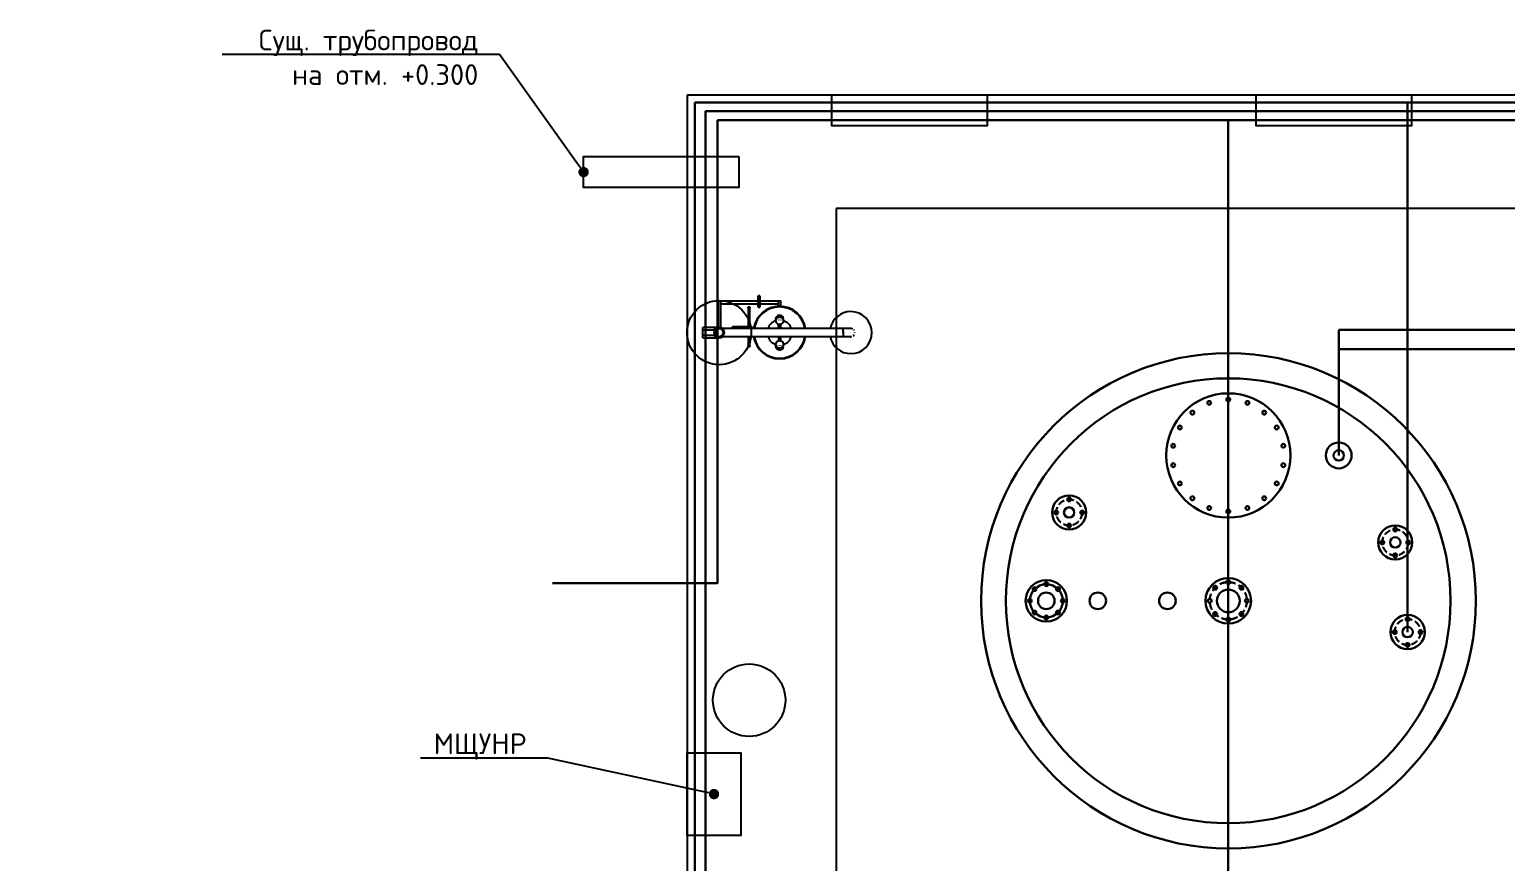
# Model space of a CAD drawing. Header units: millimetres. Extents: x -5247 to 64230, y -16204 to 29599.
# Drawn here: x 488 to 7623, y 25578 to 29599 of the extents above; entities that cross this region are included whole.
import ezdxf
from ezdxf import colors
from ezdxf.entities.mleader import LeaderData, LeaderLine
from ezdxf.math import Vec2, Vec3

# ---------------------------------------------------------------- set-up
doc = ezdxf.new("R2010")
doc.units = ezdxf.units.MM
doc.linetypes.add('HIDDEN', pattern=[9.525, 6.35, -3.175])
for name, color, linetype, lineweight in [('Вспомогательный трубопровод гипохлорита натрия', 211, 'Continuous', 30), ('Дыхательный трубопровод', 132, 'Continuous', 30), ('Емкости', 7, 'Continuous', 30), ('Трубопровод рабочего раствора гипохлорита натрия', 30, 'Continuous', 30)]:
    doc.layers.add(name, color=color, linetype=linetype, lineweight=lineweight)
for name, color, linetype in [('ОВиК и Водоснабжение', 4, 'Continuous'), ('Проектируемое технолог. оборудование', 3, 'Continuous'), ('Проектируемые щиты', 6, 'Continuous')]:
    doc.layers.add(name, color=color, linetype=linetype)
doc.styles.add('ISO_250', font='isocpeur.ttf', dxfattribs={"height": 250})

# ---------------------------------------------------------------- blocks, each defined once
blk = doc.blocks.new('*U18')
blk.add_circle((0, 0), 9)
blk = doc.blocks.new('*U19')
at = {"color": 0, "linetype": 'ByBlock', "lineweight": -2, "transparency": 16777216}
for p, rotation in [((-63.6, 63.6), 90.00000000000001), ((0, 89.9), 45.00000000000003), ((-89.9, 0), 135), ((89.9, 0), 315), ((-63.6, -63.6), 180), ((63.6, -63.6), 270), ((0, -89.9), 225.0000000000001)]:
    blk.add_blockref('*U18', p, dxfattribs=dict(at, rotation=rotation))
blk.add_blockref('*U18', (63.6, 63.6), dxfattribs=at)
blk = doc.blocks.new('*U20')
blk.add_circle((0, 0), 9)
blk = doc.blocks.new('*U21')
at = {"color": 0, "linetype": 'ByBlock', "lineweight": -2, "transparency": 16777216}
blk.add_blockref('*U20', (0, -432), dxfattribs=at)
for p, rotation in [((-173.6, -495.2), 40.00000000000001), ((-92.3, -448.3), 19.99999999999998), ((92.3, -448.3), 340), ((173.6, -495.2), 320), ((-233.8, -567), 60.00000000000001), ((233.8, -567), 300.0000000000001), ((-265.9, -655.2), 80.00000000000001), ((265.9, -655.2), 280), ((-265.9, -748.9), 99.99999999999999), ((265.9, -748.9), 260), ((-233.8, -837), 120), ((233.8, -837), 240), ((-173.6, -908.9), 140), ((173.6, -908.9), 220), ((-92.3, -955.8), 160), ((0, -972), 180), ((92.3, -955.8), 200)]:
    blk.add_blockref('*U20', p, dxfattribs=dict(at, rotation=rotation))
blk = doc.blocks.new('*U22')
blk.add_circle((0, 0), 9)
blk = doc.blocks.new('*U23')
at = {"color": 0, "linetype": 'ByBlock', "lineweight": -2, "transparency": 16777216}
for p, rotation in [((879.4, 79.9), 89.99999999999997), ((799.4, -0.1), 180), ((822.9, 56.5), 135), ((936, 56.5), 44.99999999999996), ((822.8, -56.7), 225), ((879.4, -80.1), 269.9999999999999), ((936, -56.7), 314.9999999999999)]:
    blk.add_blockref('*U22', p, dxfattribs=dict(at, rotation=rotation))
blk.add_blockref('*U22', (959.4, -0.1), dxfattribs=at)
blk = doc.blocks.new('Емкость')
for centre, radius in [((-866.4, 150.5), 82.5), ((-866.4, 213), 9), ((-928.9, 150.5), 9), ((-866.4, 150.5), 25), ((-803.9, 150.5), 9), ((-866.4, 88), 9), ((0.2, -0.3), 110), ((879.4, -0.1), 100), ((879.4, 0), 80), ((0, 0), 55), ((294.2, 0), 40), ((630.6, -0.1), 40), ((879.4, 0), 40), ((-806.6, -282.1), 82.5), ((-806.6, -219.6), 9), ((-869.1, -282.1), 9), ((-806.6, -282.1), 25), ((-744.1, -282.1), 9), ((-806.6, -344.6), 9), ((768.9, -426.7), 82.5), ((768.9, -364.2), 9), ((0, -702), 300), ((706.4, -426.7), 9), ((768.9, -426.7), 25), ((831.4, -426.7), 9), ((768.9, -489.2), 9), ((-533.5, -702.4), 62.5), ((-533.5, -702.4), 25)]:
    blk.add_circle(centre, radius)
at = {"linetype": 'HIDDEN', "ltscale": 5}
for centre, radius in [((-866.4, 150.5), 62.5), ((0.2, -0.3), 90), ((-806.6, -282.1), 62.5), ((768.9, -426.7), 62.5)]:
    blk.add_circle(centre, radius, dxfattribs=at)
at = {"layer": 'Емкости'}
for centre, radius in [((-1, -0.1), 1195.4), ((0.2, -0.3), 1074)]:
    blk.add_circle(centre, radius, dxfattribs=at)
for name in ['*U19', '*U23', '*U21']:
    blk.add_blockref(name, (0, 0))
blk = doc.blocks.new('_Dot')
at = {"color": 0, "linetype": 'ByBlock', "lineweight": -2}
blk.add_line((-0.5, 0), (-1, 0), dxfattribs=at)
at = {"color": 0, "linetype": 'ByBlock', "const_width": 0.5}
blk.add_lwpolyline([(-0.25, 0, 1), (0.25, 0, 1)], format="xyb", close=True, dxfattribs=at)
blk = doc.blocks.new('Аварийный душ1 - Аварийный душ 2-1101629-В_АР_ПЭ_01 Этаж_план_марк')
at = {"layer": 'ОВиК и Водоснабжение'}
for p, q in [((-25, 406.4), (-25, 333.5)), ((-25, 406.4), (-12.5, 406.4)), ((-12.5, 406.4), (-12.5, 350.4)), ((-12.5, 406.4), (12.5, 406.4)), ((12.5, 406.4), (25, 406.4)), ((12.5, 350.4), (12.5, 406.4)), ((25, 333.5), (25, 406.4)), ((-19.1, 311.8), (-19.1, -270.7)), ((19.1, -270.7), (19.1, 311.8)), ((23.7, 319.8), (153.1, 319.8)), ((153.1, 332.5), (25.1, 332.5)), ((139.7, 324.4), (139.7, 139.1)), ((152.4, 139.1), (152.4, 324.4)), ((153.1, 332.5), (153.1, 319.8)), ((27.1, 266.5), (16.5, 266.5)), ((16.5, 248.1), (23.2, 248.1)), ((30.2, 263.6), (23.2, 263.6)), ((23.2, 212.8), (23.2, 256.9)), ((27.1, 266.5), (27.1, 257.3)), ((30.2, 263.6), (30.2, 261.7)), ((30.2, 261.7), (30.2, 212.8)), ((-19.1, 187.8), (-62.4, 187.8)), ((-62.4, 179.9), (-19.1, 179.9)), ((23.2, 187.8), (19.1, 187.8)), ((19.1, 179.9), (23.2, 179.9)), ((23.2, 192.3), (23.2, 212.8)), ((23.2, 180.9), (23.2, 192.3)), ((23.2, 170.1), (23.2, 180.9)), ((23.2, 170.1), (30.2, 170.1)), ((30.2, 212.8), (30.2, 192.3)), ((30.2, 192.3), (30.2, 180.9)), ((118.2, 187.8), (30.2, 187.8)), ((30.2, 180.4), (30.2, 170.1)), ((30.2, 179.9), (118.2, 179.9)), ((122.4, 139.1), (122.4, 131.7)), ((122.5, 139.1), (122.5, 139.1)), ((122.5, 139.1), (132.4, 139.1)), ((132.4, 131.7), (122.5, 131.7)), ((122.5, 131.7), (122.5, 131.7)), ((132.4, 139.1), (138.7, 139.1)), ((138.7, 131.7), (132.4, 131.7)), ((138.7, 139.1), (171.4, 139.1)), ((171.4, 131.7), (138.7, 131.7)), ((139.7, 131.7), (139.7, 42.3)), ((158, 139.7), (151.5, 139.7)), ((151.5, 131.5), (158, 131.5)), ((152.4, 42.3), (152.4, 131.7)), ((158, 139.7), (158, 139.2)), ((158, 131.6), (158, 131.5)), ((171.4, 139.1), (177.8, 139.1)), ((177.8, 131.7), (171.4, 131.7)), ((177.8, 131.7), (177.8, 139.1)), ((-57.1, 55), (-66.5, 55)), ((-66.5, 16.9), (-57.1, 16.9)), ((-60.4, 42), (-62, 42)), ((-62, 29.3), (-60.4, 29.3)), ((-41.5, 29.3), (-19.1, 29.3)), ((-19.1, 42), (-41.3, 42)), ((41.4, 42.3), (19.1, 42.3)), ((41.3, 42), (19.1, 42)), ((19.1, 29.6), (41.4, 29.6)), ((19.1, 29.3), (41.5, 29.3)), ((66.5, 55), (57.1, 55)), ((57.1, 16.9), (66.5, 16.9)), ((62, 42), (60.4, 42)), ((60.4, 29.3), (62, 29.3)), ((87.6, 42.3), (82.2, 42.3)), ((82.2, 29.6), (87.6, 29.6)), ((153.1, 42.3), (126, 42.3)), ((126, 29.6), (153.1, 29.6)), ((153.1, 42.3), (153.1, 29.6)), ((4.9, -270.7), (-19.1, -270.7)), ((-18.4, -270.7), (-18.4, -283.4)), ((0.6, -270.7), (4.9, -270.7)), ((5.5, -270.7), (19.7, -270.7)), ((19.7, -283.4), (19.7, -270.7))]:
    blk.add_line(p, q, dxfattribs=at)
at = {"layer": 'ОВиК и Водоснабжение', "flags": 128}
for points in [[(-64.9, 179.9), (-65, 179.9), (-65.2, 179.9), (-65.3, 179.9), (-65.5, 180), (-65.7, 180), (-65.8, 180), (-66, 180.1), (-66.1, 180.1), (-66.3, 180.2), (-66.4, 180.2), (-66.5, 180.3), (-66.7, 180.4), (-66.8, 180.4), (-67, 180.5), (-67.1, 180.6), (-67.2, 180.7), (-67.3, 180.8), (-67.5, 180.9), (-67.6, 181), (-67.7, 181.1), (-67.8, 181.2), (-67.9, 181.3), (-68, 181.5), (-68.1, 181.6), (-68.2, 181.7), (-68.3, 181.8), (-68.3, 182), (-68.4, 182.1), (-68.5, 182.3), (-68.5, 182.4), (-68.6, 182.6), (-68.6, 182.7), (-68.7, 182.9), (-68.7, 183), (-68.7, 183.2), (-68.8, 183.3), (-68.8, 183.5), (-68.8, 183.6), (-68.8, 183.8), (-68.8, 183.9), (-68.8, 184.1), (-68.8, 184.3), (-68.8, 184.4), (-68.7, 184.6), (-68.7, 184.7), (-68.7, 184.9), (-68.6, 185), (-68.6, 185.2), (-68.5, 185.3), (-68.4, 185.5), (-68.4, 185.6), (-68.3, 185.7), (-68.2, 185.9), (-68.1, 186), (-68, 186.1), (-68, 186.3), (-67.9, 186.4), (-67.7, 186.5), (-67.6, 186.6), (-67.5, 186.7), (-67.4, 186.8), (-67.3, 186.9), (-67.2, 187), (-67, 187.1), (-66.9, 187.2), (-66.8, 187.3), (-66.6, 187.3), (-66.5, 187.4), (-66.3, 187.5), (-66.2, 187.5), (-66, 187.6), (-65.9, 187.6), (-65.7, 187.7), (-65.6, 187.7), (-65.4, 187.7), (-65.3, 187.7), (-65.1, 187.7), (-65, 187.8), (-64.9, 187.8)], [(-62.4, 187.8), (-62.7, 187.8), (-63, 187.8), (-63.2, 187.8), (-63.5, 187.8), (-63.7, 187.8), (-63.9, 187.8), (-64.1, 187.8), (-64.2, 187.8), (-64.4, 187.8), (-64.5, 187.8), (-64.6, 187.8), (-64.7, 187.8), (-64.8, 187.8), (-64.8, 187.8), (-64.9, 187.8), (-64.9, 187.8)], [(-64.9, 187.8), (-64.9, 187.8), (-64.8, 187.8), (-64.8, 187.8), (-64.7, 187.8), (-64.6, 187.8), (-64.5, 187.8), (-64.4, 187.8), (-64.2, 187.8), (-64.1, 187.8), (-63.9, 187.8), (-63.7, 187.8), (-63.4, 187.8), (-63.2, 187.8), (-62.9, 187.8), (-62.7, 187.8), (-62.4, 187.8), (-62, 187.8)], [(-62, 179.9), (-62.3, 179.9), (-62.6, 179.9), (-62.9, 179.9), (-63.1, 179.9), (-63.4, 179.9), (-63.6, 179.9), (-63.8, 179.9), (-64, 179.9), (-64.2, 179.9), (-64.3, 179.9), (-64.5, 179.9), (-64.6, 179.9), (-64.7, 179.9), (-64.8, 179.9), (-64.8, 179.9), (-64.9, 179.9), (-64.9, 179.9)], [(-64.9, 179.9), (-64.9, 179.9), (-64.8, 179.9), (-64.8, 179.9), (-64.7, 179.9), (-64.6, 179.9), (-64.5, 179.9), (-64.4, 179.9), (-64.2, 179.9), (-64.1, 179.9), (-63.9, 179.9), (-63.7, 179.9), (-63.4, 179.9), (-63.2, 179.9), (-62.9, 179.9), (-62.7, 179.9), (-62.4, 179.9)], [(30.2, 179.9), (29.4, 180), (28.6, 180.2), (27.9, 180.7), (27.3, 181.2), (26.8, 181.9), (26.5, 182.6), (26.3, 183.4), (26.3, 184.2), (26.5, 185), (26.8, 185.8), (27.3, 186.5), (27.9, 187), (28.6, 187.4), (29.4, 187.7), (30.2, 187.8)], [(30.2, 187.8), (31, 187.7), (31.8, 187.4), (32.5, 187), (33.1, 186.5), (33.6, 185.8), (34, 185), (34.1, 184.2), (34.1, 183.4), (34, 182.6), (33.6, 181.9), (33.1, 181.2), (32.5, 180.7), (31.8, 180.2), (31, 180), (30.2, 179.9)], [(117.6, 187.8), (117.9, 187.8), (118.2, 187.8), (118.5, 187.8), (118.8, 187.8), (119, 187.8), (119.2, 187.8), (119.5, 187.8), (119.6, 187.8), (119.8, 187.8), (120, 187.8), (120.1, 187.8), (120.2, 187.8), (120.3, 187.8), (120.4, 187.8), (120.5, 187.8), (120.5, 187.8), (120.5, 187.8)], [(120.5, 179.9), (120.5, 179.9), (120.5, 179.9), (120.4, 179.9), (120.4, 179.9), (120.3, 179.9), (120.1, 179.9), (120, 179.9), (119.9, 179.9), (119.7, 179.9), (119.5, 179.9), (119.3, 179.9), (119.1, 179.9), (118.8, 179.9), (118.6, 179.9), (118.3, 179.9), (118, 179.9), (117.7, 179.9)], [(120.5, 187.8), (120.5, 187.8), (120.5, 187.8), (120.4, 187.8), (120.4, 187.8), (120.3, 187.8), (120.1, 187.8), (120, 187.8), (119.9, 187.8), (119.7, 187.8), (119.5, 187.8), (119.3, 187.8), (119.1, 187.8), (118.8, 187.8), (118.6, 187.8), (118.3, 187.8), (118.2, 187.8)], [(118.2, 179.9), (118.5, 179.9), (118.8, 179.9), (119, 179.9), (119.2, 179.9), (119.5, 179.9), (119.6, 179.9), (119.8, 179.9), (120, 179.9), (120.1, 179.9), (120.2, 179.9), (120.3, 179.9), (120.4, 179.9), (120.5, 179.9), (120.5, 179.9), (120.5, 179.9)], [(120.5, 187.8), (120.7, 187.8), (120.8, 187.7), (121, 187.7), (121.1, 187.7), (121.3, 187.7), (121.4, 187.6), (121.6, 187.6), (121.7, 187.6), (121.9, 187.5), (122, 187.4), (122.2, 187.4), (122.3, 187.3), (122.5, 187.2), (122.6, 187.2), (122.7, 187.1), (122.9, 187), (123, 186.9), (123.1, 186.8), (123.2, 186.7), (123.3, 186.6), (123.4, 186.5), (123.5, 186.3), (123.6, 186.2), (123.7, 186.1), (123.8, 186), (123.9, 185.8), (124, 185.7), (124, 185.5), (124.1, 185.4), (124.2, 185.3), (124.2, 185.1), (124.3, 185), (124.3, 184.8), (124.4, 184.7), (124.4, 184.5), (124.4, 184.3), (124.4, 184.2), (124.4, 184), (124.4, 183.9), (124.4, 183.7), (124.4, 183.6), (124.4, 183.4), (124.4, 183.2), (124.4, 183.1), (124.3, 182.9), (124.3, 182.8), (124.3, 182.6), (124.2, 182.5), (124.1, 182.3), (124.1, 182.2), (124, 182.1), (123.9, 181.9), (123.9, 181.8), (123.8, 181.7), (123.7, 181.5), (123.6, 181.4), (123.5, 181.3), (123.4, 181.2), (123.3, 181), (123.2, 180.9), (123, 180.8), (122.9, 180.7), (122.8, 180.6), (122.7, 180.6), (122.5, 180.5), (122.4, 180.4), (122.3, 180.3), (122.1, 180.3), (122, 180.2), (121.8, 180.1), (121.7, 180.1), (121.5, 180), (121.4, 180), (121.2, 180), (121.1, 179.9), (120.9, 179.9), (120.8, 179.9), (120.6, 179.9), (120.5, 179.9)], [(-18.4, -283.4), (-18.4, -284.4), (-18.4, -285.4), (-18.4, -286.4), (-18.4, -287.5), (-18.4, -288.5), (-18.4, -289.4), (-18.4, -290.4), (-18.4, -291.4), (-18.4, -292.4), (-18.4, -293.3), (-18.4, -294.2), (-18.4, -295.1), (-18.4, -296), (-18.4, -296.9), (-18.4, -297.7), (-18.4, -298.6), (-18.4, -299.4), (-18.4, -300.2), (-18.4, -300.9), (-18.4, -301.6), (-18.4, -302.3), (-18.4, -303), (-18.4, -303.6), (-18.4, -304.2), (-18.4, -304.8), (-18.4, -305.3), (-18.4, -305.8), (-18.4, -306.3), (-18.4, -306.7), (-18.4, -307.1), (-18.4, -307.4), (-18.4, -307.7), (-18.4, -308), (-18.4, -308.2), (-18.4, -308.4), (-18.4, -308.6), (-18.4, -308.7), (-18.4, -308.8), (-18.4, -308.8), (-18.4, -308.8)], [(19.7, -308.8), (19.7, -308.8), (19.7, -308.7), (19.7, -308.6), (19.7, -308.5), (19.7, -308.3), (19.7, -308.1), (19.7, -307.8), (19.7, -307.5), (19.7, -307.2), (19.7, -306.8), (19.7, -306.4), (19.7, -305.9), (19.7, -305.4), (19.7, -304.9), (19.7, -304.4), (19.7, -303.8), (19.7, -303.2), (19.7, -302.5), (19.7, -301.8), (19.7, -301.1), (19.7, -300.4), (19.7, -299.6), (19.7, -298.8), (19.7, -298), (19.7, -297.1), (19.7, -296.3), (19.7, -295.4), (19.7, -294.5), (19.7, -293.5), (19.7, -292.6), (19.7, -291.7), (19.7, -290.7), (19.7, -289.7), (19.7, -288.7), (19.7, -287.7), (19.7, -286.7), (19.7, -285.7), (19.7, -284.7), (19.7, -283.7), (19.7, -283.4)]]:
    blk.add_lwpolyline(points, dxfattribs=at)
at = {"layer": 'ОВиК и Водоснабжение'}
blk.add_circle((0, 327.9), 155, dxfattribs=at)
for centre, radius, start, end in [((0, 328.3), 25.4, 360, 180), ((0, 330.5), 25.4, 120, 180), ((0, 330.5), 25.4, 180, 182.49108), ((0, 328.3), 25.4, 180, 360), ((0, 327.9), 19, 360, 180), ((0, 327.9), 19, 180, 360), ((0, 330.5), 25.4, 360, 60), ((0, 330.5), 25.4, 357.50892, 360), ((0, 35.9), 127, 98.98105, 180), ((0, 35.9), 124, 98.90592, 180), ((0, 35.9), 124, 0, 81.09408), ((0, 35.9), 127, 360, 81.01895), ((0, 35.9), 60.3, 108.83183, 161.45194), ((0, 35.9), 60.3, 18.54806, 71.16817), ((0, 35.9), 127, 180, 261.26262), ((0, 35.9), 124, 180, 261.09408), ((0, 35.9), 60.3, 198.54806, 251.16817), ((0, 35.9), 124, 278.90592, 360), ((0, 35.9), 127, 278.73738, 360), ((0, 35.9), 60.3, 288.83183, 341.45194), ((0, -308.3), 101.6, 100.84889, 180), ((0, -308.3), 101.6, 0, 79.15111), ((0, -308.3), 101.6, 180, 0), ((0, -308.3), 19.7, 170.33361, 180), ((0, -308.3), 19.7, 180, 191.25), ((0.6, -308.8), 19.1, 177.90056, 187.28047), ((0, -308.3), 19.7, 215.59557, 232.40056), ((0.6, -308.8), 19.1, 225, 240), ((0, -308.3), 19.7, 267.36066, 270), ((0.6, -308.8), 19, 300, 314.71293), ((0.6, -308.8), 19.1, 330, 345), ((0.6, -308.8), 19, 350.04167, 0)]:
    blk.add_arc(centre, radius, start, end, dxfattribs=at)
for centre, start_param, end_param in [((-66.5, 35.9), 0, 1.570796), ((-66.5, 35.9), 1.570796, 3.141593), ((-57.1, 35.9), 4.712389, 7.853982), ((-57.1, 35.9), 1.570796, 4.712389), ((57.1, 35.9), 4.712389, 7.853982), ((57.1, 35.9), 1.570796, 4.712389), ((66.5, 35.9), 4.712389, 6.283185), ((66.5, 35.9), 3.141593, 4.712389)]:
    blk.add_ellipse(centre, major_axis=(0, 19.1), ratio=0.882948, start_param=start_param, end_param=end_param, dxfattribs=at)
for points in [[(32.2, 187.2), (31.9, 187.4), (31.3, 187.7), (30.6, 187.8), (30.2, 187.8)], [(30.2, 179.9), (30.6, 179.9), (31.3, 180), (31.9, 180.3), (32.2, 180.4)]]:
    blk.add_open_spline(points, degree=3, dxfattribs=at)

msp = doc.modelspace()

# ---------------------------------------------------------------- linework, layer by layer
for points in [[(3664.422, 29284.312), (13464.422, 29284.312)], [(3664.422, 29284.312), (3664.422, 20436.076)], [(11864.422, 28736.075), (4384.867, 28736.075)], [(4384.867, 28736.075), (4384.867, 21694.819)]]:
    msp.add_lwpolyline(points)
at = {"layer": 'Вспомогательный трубопровод гипохлорита натрия'}
for points in [[(3701.974, 29246.644), (8229.291, 29246.644), (8229.291, 24887.857), (9436.512, 24887.857), (9436.512, 24755.713)], [(3701.974, 29246.644), (3701.974, 25152.604)], [(6812.777, 28149.814), (9436.512, 28149.814)], [(6812.777, 28056.468), (6812.777, 28149.814)]]:
    msp.add_lwpolyline(points, dxfattribs=at)
at = {"layer": 'Дыхательный трубопровод'}
for points in [[(6279.267, 29161.84), (3812.149, 29161.84), (3812.149, 26926.601), (3014.853, 26926.601)], [(6279.267, 23587.063), (6279.267, 29161.84), (9970.022, 29161.84), (9970.022, 23590.07)]]:
    msp.add_lwpolyline(points, dxfattribs=at)
at = {"layer": 'ОВиК и Водоснабжение'}
for points in [[(4364.422, 29284.312), (5114.422, 29284.312), (5114.422, 29134.312), (4364.422, 29134.312)], [(6414.422, 29284.312), (7164.422, 29284.312), (7164.422, 29134.312), (6414.422, 29134.312)]]:
    msp.add_lwpolyline(points, close=True, dxfattribs=at)
msp.add_circle((3964.422, 26361.076), 175, dxfattribs=at)
at = {"layer": 'Проектируемое технолог. оборудование'}
msp.add_lwpolyline([(3914.422, 28986.076), (3914.422, 28836.076), (3164.422, 28836.076), (3164.422, 28986.076)], close=True, dxfattribs=at)
at = {"layer": 'Проектируемые щиты'}
msp.add_lwpolyline([(3664.422, 26107.751), (3924.422, 26107.751), (3924.422, 25707.751), (3664.422, 25707.751)], close=True, dxfattribs=at)
at = {"layer": 'Трубопровод рабочего раствора гипохлорита натрия'}
for points in [[(9103.625, 23740.552), (9103.625, 29205.089), (3753.599, 29205.089), (3753.599, 24461.399)], [(7145.664, 26690.344), (7145.664, 29250.546)], [(9436.512, 26136.076), (9436.512, 28056.468), (6812.777, 28056.468), (6812.777, 27543.265)]]:
    msp.add_lwpolyline(points, dxfattribs=at)

# ---------------------------------------------------------------- block references
at = {"layer": 'Емкости', "rotation": 180}
msp.add_blockref('Емкость', (6279.267, 26840.825), dxfattribs=at)
at = {"layer": 'ОВиК и Водоснабжение', "rotation": 89.99999999999999}
msp.add_blockref('Аварийный душ1 - Аварийный душ 2-1101629-В_АР_ПЭ_01 Этаж_план_марк', (4147.347, 28136.076), dxfattribs=at)

# ---------------------------------------------------------------- leaders
at = {"layer": 'Проектируемое технолог. оборудование'}
ml = msp.add_multileader_mtext('Standard', dxfattribs=at)
ml.set_content('Сущ. трубопровод\\Pна отм. +0.300', color=256, style='ISO_250')
ml.set_leader_properties()
ml.set_arrow_properties(name='DOT')
ml.build(insert=Vec2(0, 0))
ml.multileader.update_dxf_attribs({"text_left_attachment_type": 6, "text_right_attachment_type": 6, "dogleg_length": 100, "arrow_head_size": 50})
ctx = ml.context
ctx.base_point, ctx.char_height, ctx.arrow_head_size, ctx.plane_origin = Vec3(1553.842, 29478.815), 100, 50, Vec3(2696.691, 27905.46)
ctx.left_attachment, ctx.right_attachment, ctx.text_align_type = 6, 6, 2
notes = []
notes.append((ctx, [(0, (1, 1, 0), (2757.842, 29478.815), (-1, 0), 100, [(0, [(3164.422, 28911.076)], 0, [])])]))
ctx.mtext.insert, ctx.mtext.width, ctx.mtext.defined_height, ctx.mtext.alignment, ctx.mtext.flow_direction = Vec3(2655.842, 29598.815), 2168.3125, 735.05, 3, 5
at = {"layer": 'Проектируемые щиты'}
ml = msp.add_multileader_mtext('Standard', dxfattribs=at)
ml.set_content('МЩУНР', color=256, style='ISO_250')
ml.set_leader_properties()
ml.set_arrow_properties(name='DOT')
ml.build(insert=Vec2(0, 0))
ml.multileader.update_dxf_attribs({"text_left_attachment_type": 6, "text_right_attachment_type": 6, "dogleg_length": 100, "arrow_head_size": 50})
ctx = ml.context
ctx.base_point, ctx.char_height, ctx.arrow_head_size, ctx.plane_origin = Vec3(2467.421, 26080.677), 100, 50, Vec3(-295.83, 24979.945)
ctx.left_attachment, ctx.right_attachment, ctx.text_align_type = 6, 6, 2
notes.append((ctx, [(0, (1, 1, 0), (2991.421, 26080.677), (-1, 0), 100, [(0, [(3794.422, 25907.751)], 0, [])])]))
ctx.mtext.insert, ctx.mtext.width, ctx.mtext.defined_height, ctx.mtext.alignment, ctx.mtext.flow_direction = Vec3(2889.421, 26200.677), 2232.63113, 738.57, 3, 5
for ctx, leaders in notes:
    for number, flags, end, landing, length, lines in leaders:
        leader = LeaderData()
        leader.index, (leader.has_last_leader_line, leader.has_dogleg_vector, leader.attachment_direction) = number, flags
        leader.last_leader_point, leader.dogleg_vector, leader.dogleg_length = Vec3(end), Vec3(landing), length
        for number, points, colour, breaks in lines:
            line = LeaderLine()
            line.index, line.vertices, line.color, line.breaks = number, Vec3.list(points), colors.encode_raw_color(colour), breaks
            leader.lines.append(line)
        ctx.leaders.append(leader)

doc.saveas('drawing.dxf')
